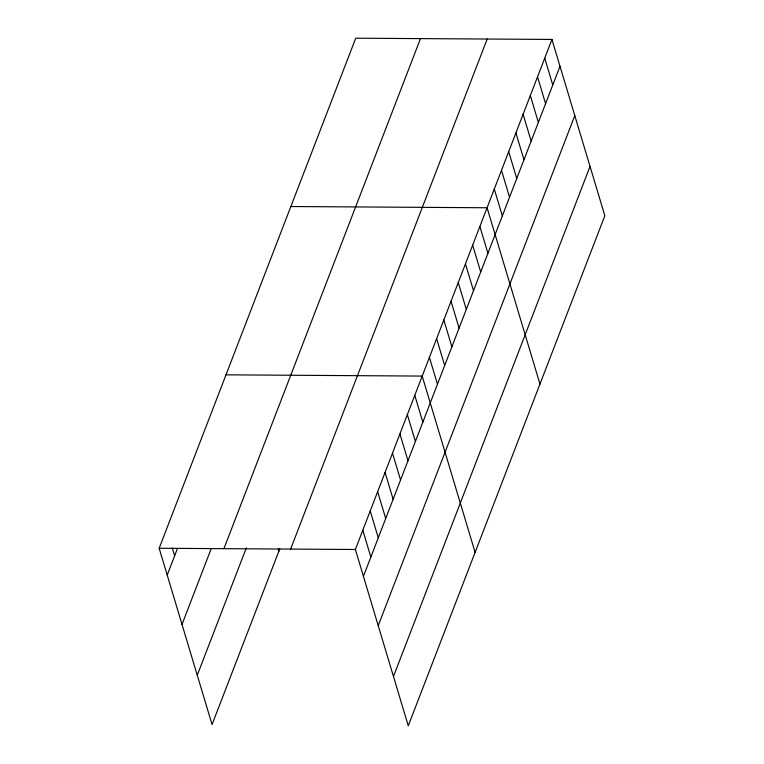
<?xml version="1.0" encoding="UTF-8"?>
<svg xmlns="http://www.w3.org/2000/svg" width="764" height="764" viewBox="0 0 764 764"><rect width="100%" height="100%" fill="white"/><g stroke="black" fill="none" stroke-linecap="round" stroke-linejoin="round"><path stroke-width="1.15" d="M279.739 548.934L212.058 724.558L159.16 548.256L355.728 38.2L551.942 39.441L604.84 215.744L408.272 725.8L355.375 549.497L551.942 39.441M167.211 575.082L177.525 548.323M182.013 624.408L211.303 548.409M223.909 548.667L420.486 38.611M197.255 675.233L246.352 547.845M290.626 549.087L487.193 39.031M363.425 576.333L559.993 66.277M378.218 625.659L574.795 115.603M393.47 676.474L590.037 166.418M290.864 206.519L487.079 207.76L539.967 384.063M226.001 374.837L422.206 376.079L475.103 552.382M159.16 548.256L355.375 549.497M544.732 58.15L552.783 84.976M537.531 76.849L545.582 103.684M530.321 95.548L538.372 122.383M523.111 114.256L531.161 141.082M515.91 132.955L523.961 159.791M508.7 151.654L516.75 178.489M501.49 170.353L509.54 197.188M494.279 189.061L502.33 215.897M479.868 226.459L487.919 253.295M472.658 245.168L480.709 272.003M465.457 263.866L473.508 290.702M458.247 282.565L466.298 309.401M451.037 301.274L459.088 328.109M443.827 319.973L451.877 346.808M436.626 338.672L444.677 365.507M429.416 357.38L437.466 384.206M414.785 395.351L422.836 422.177M407.355 414.613L415.406 441.449M399.925 433.885L407.976 460.721M392.505 453.157L400.556 479.983M385.075 472.419L393.126 499.255M377.655 491.691L385.705 518.527M370.225 510.963L378.276 537.789M362.804 530.226L370.855 557.061M278.23 548.944L278.889 551.14M172.292 547.989L174.641 555.82"/></g></svg>
